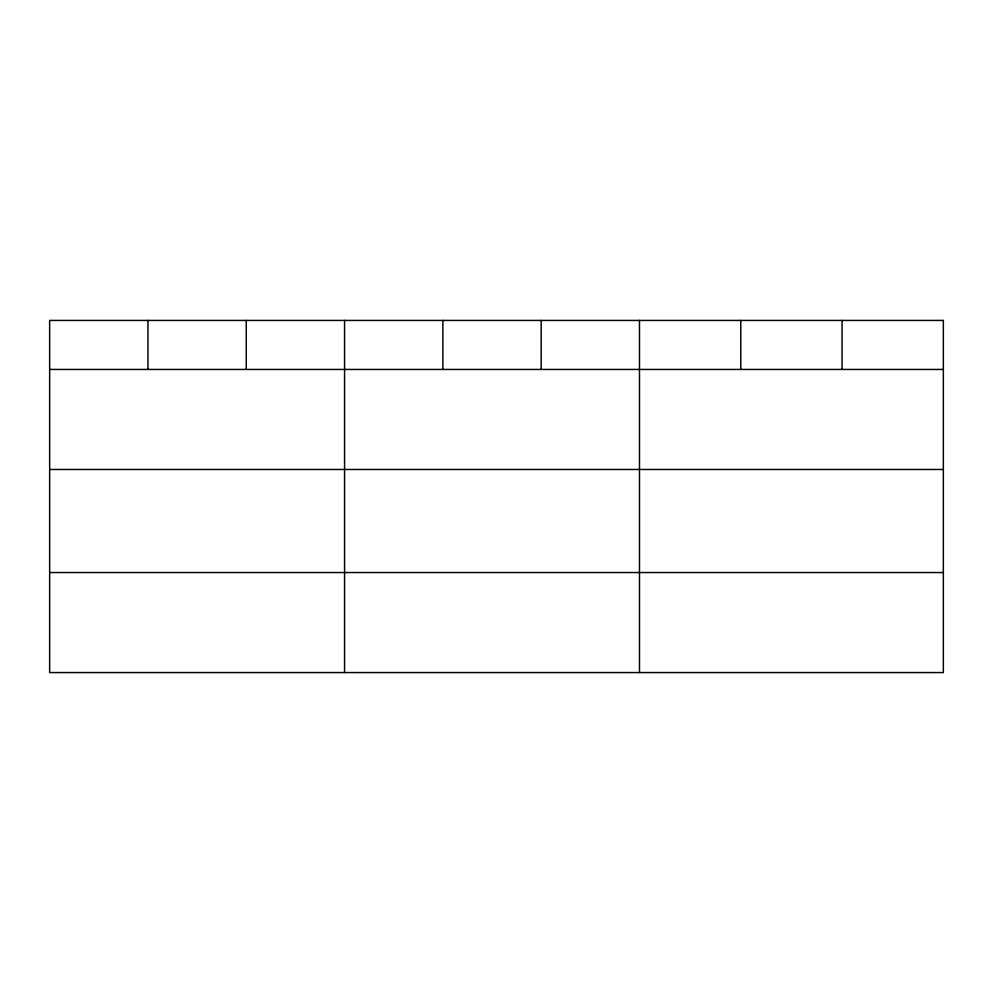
<?xml version="1.0" encoding="UTF-8"?>
<svg xmlns="http://www.w3.org/2000/svg" width="993" height="993" viewBox="0 0 993 993"><rect width="100%" height="100%" fill="white"/><g stroke="black" fill="none" stroke-linecap="round" stroke-linejoin="round"><path stroke-width="1.49" d="M49.65 369.446L943.35 369.446M49.65 469.478L943.35 469.478M49.65 572.539L943.35 572.539M842.064 320.429L842.064 369.446M740.778 320.429L740.778 369.446M639.492 320.429L639.492 672.571M541.185 320.429L541.185 369.446M442.878 320.429L442.878 369.446M344.571 320.429L344.571 672.571M246.264 320.429L246.264 369.446M147.957 320.429L147.957 369.446M943.35 320.429L49.65 320.429L49.65 672.571L943.35 672.571L943.35 320.429"/></g></svg>
